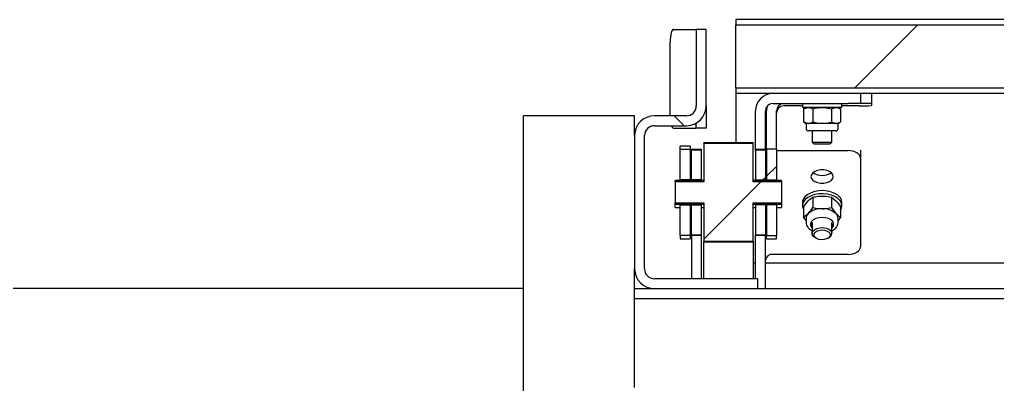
# Model space of a CAD drawing. Header units: millimetres. Extents: x 0 to 11880, y 0 to 8400.
# Drawn here: x 2891.7 to 3288.1, y 4367.4 to 4515.2 of the extents above; entities that cross this region are included whole.
import ezdxf

# ---------------------------------------------------------------- set-up
doc = ezdxf.new("R2010")
doc.units = ezdxf.units.MM
doc.header["$LTSCALE"] = 20

msp = doc.modelspace()

# ---------------------------------------------------------------- hatches: boundary and pattern name
at = {"linetype": 'Continuous', "lineweight": 18}
h = msp.add_hatch(dxfattribs=at)
h.set_pattern_fill('ANSI31', scale=20, style=0)
h.paths.add_polyline_path([(3182.02, 4487.36), (3562.02, 4487.36), (3562.02, 4513.06), (3182.02, 4513.06)], flags=0)
h = msp.add_hatch(dxfattribs=at)
h.set_pattern_fill('ANSI31', scale=20, angle=90, style=0)
edge = h.paths.add_edge_path(flags=0)
edge.add_line((3149.02, 4406.22), (3191.02, 4406.22))
edge.add_line((3191.02, 4406.22), (3191.02, 4410.22))
edge.add_line((3191.02, 4410.22), (3149.02, 4410.22))
edge.add_arc((3149.02, 4414.22), 4, 180, 270, ccw=False)
edge.add_line((3145.02, 4414.22), (3145.02, 4468.22))
edge.add_arc((3149.02, 4468.22), 4, 90, 180, ccw=False)
edge.add_line((3149.02, 4472.22), (3162.02, 4472.22))
edge.add_arc((3162.02, 4480.22), 8, 270, 360)
edge.add_line((3170.02, 4480.22), (3170.02, 4511.22))
edge.add_line((3170.02, 4511.22), (3166.02, 4511.22))
edge.add_line((3166.02, 4511.22), (3166.02, 4480.22))
edge.add_arc((3162.02, 4480.22), 4, 270, 360, ccw=False)
edge.add_line((3162.02, 4476.22), (3149.02, 4476.22))
edge.add_arc((3149.02, 4468.22), 8, 90, 180)
edge.add_line((3141.02, 4468.22), (3141.02, 4414.22))
edge.add_arc((3149.02, 4414.22), 8, 180, 270)
h = msp.add_hatch(dxfattribs=at)
h.set_pattern_fill('ANSI31', scale=20, style=0)
h.paths.add_polyline_path([(3200.52, 4441), (3200.52, 4449.42), (3189.02, 4449.42), (3189.02, 4465.09), (3169.02, 4465.09), (3169.02, 4449.42), (3157.52, 4449.42), (3157.52, 4441), (3169.02, 4441), (3169.02, 4425.33), (3189.02, 4425.33), (3189.02, 4441)], flags=0)
h = msp.add_hatch(dxfattribs=at)
h.set_pattern_fill('ANSI31', scale=20, style=0)
h.paths.add_polyline_path([(3163.52, 4462.71), (3159.52, 4462.71), (3159.52, 4450.25), (3163.52, 4450.25)], flags=0)
h = msp.add_hatch(dxfattribs=at)
h.set_pattern_fill('ANSI31', scale=20, style=0)
h.paths.add_polyline_path([(3164.02, 4450.25), (3168.02, 4450.25), (3168.02, 4462.36), (3164.02, 4462.36)], flags=0)
h = msp.add_hatch(dxfattribs=at)
h.set_pattern_fill('ANSI31', scale=20, style=0)
h.paths.add_polyline_path([(3190.02, 4462.36), (3190.02, 4450.25), (3194.02, 4450.25), (3194.02, 4462.36)], flags=0)
h = msp.add_hatch(dxfattribs=at)
h.set_pattern_fill('ANSI31', scale=20, style=0)
h.paths.add_polyline_path([(3194.52, 4462.71), (3194.52, 4450.25), (3198.52, 4450.25), (3198.52, 4462.71)], flags=0)
h = msp.add_hatch(dxfattribs=at)
h.set_pattern_fill('ANSI31', scale=20, style=0)
h.paths.add_polyline_path([(3159.52, 4440.17), (3159.52, 4427.71), (3163.52, 4427.71), (3163.52, 4440.17)], flags=0)
h = msp.add_hatch(dxfattribs=at)
h.set_pattern_fill('ANSI31', scale=20, style=0)
h.paths.add_polyline_path([(3168.02, 4440.17), (3164.02, 4440.17), (3164.02, 4428.05), (3168.02, 4428.05)], flags=0)
h = msp.add_hatch(dxfattribs=at)
h.set_pattern_fill('ANSI31', scale=20, style=0)
h.paths.add_polyline_path([(3194.02, 4428.05), (3194.02, 4440.17), (3190.02, 4440.17), (3190.02, 4428.05)], flags=0)
h = msp.add_hatch(dxfattribs=at)
h.set_pattern_fill('ANSI31', scale=20, style=0)
h.paths.add_polyline_path([(3194.52, 4440.17), (3194.52, 4427.71), (3198.52, 4427.71), (3198.52, 4440.17)], flags=0)
h = msp.add_hatch(dxfattribs=at)
h.set_pattern_fill('ANSI31', scale=20, style=0)
h.paths.add_polyline_path([(3189.02, 4425.22), (3169.02, 4425.22), (3169.02, 4410.22), (3189.02, 4410.22)], flags=0)

# ---------------------------------------------------------------- linework, layer by layer
at = {"color": 7, "linetype": 'Continuous', "lineweight": 25}
for p, q in [((3562.02, 4515.21), (3182.02, 4515.21)), ((3182.02, 4515.21), (3182.02, 4513.06)), ((3182.02, 4487.36), (3182.02, 4513.06)), ((3182.02, 4513.06), (3562.02, 4513.06)), ((3156.73, 4511.22), (3166.02, 4511.22)), ((3166.02, 4511.22), (3166.02, 4480.22)), ((3170.02, 4511.22), (3166.02, 4511.22)), ((3170.02, 4480.22), (3170.02, 4511.22)), ((3155.44, 4476.22), (3155.44, 4506.22)), ((3562.02, 4487.36), (3182.02, 4487.36)), ((3182.02, 4487.36), (3182.02, 4485.21)), ((3182.02, 4485.21), (3182.02, 4479.11)), ((3562.02, 4485.21), (3182.02, 4485.21)), ((3232.52, 4485.21), (3232.52, 4481.21)), ((3237.02, 4485.21), (3237.02, 4481.21)), ((3170.02, 4480.22), (3170.02, 4471.22)), ((3194.58, 4479.95), (3194.52, 4479.04)), ((3197.02, 4481.21), (3227.52, 4481.21)), ((3209.02, 4480.24), (3201.52, 4480.24)), ((3209.02, 4481.21), (3209.02, 4479.61)), ((3225.02, 4479.61), (3209.02, 4479.61)), ((3210.52, 4479.61), (3209.51, 4479.03)), ((3209.51, 4479.03), (3211.39, 4479.61)), ((3220.77, 4479.03), (3222.65, 4479.61)), ((3224.52, 4479.03), (3223.52, 4479.61)), ((3225.02, 4479.61), (3225.02, 4481.21)), ((3232.02, 4480.24), (3225.02, 4480.24)), ((3232.52, 4481.21), (3227.52, 4481.21)), ((3237.02, 4481.21), (3232.52, 4481.21)), ((3237.02, 4481.21), (3237.02, 4480.37)), ((3096.02, 3931.22), (3096.02, 4476.22)), ((3141.02, 4476.22), (3096.02, 4476.22)), ((3141.02, 4468.22), (3141.02, 4476.22)), ((3162.02, 4476.22), (3149.02, 4476.22)), ((3182.02, 4479.11), (3182.02, 4470.71)), ((3190.02, 4462.71), (3190.02, 4478.21)), ((3194.02, 4462.71), (3194.02, 4478.21)), ((3194.52, 4478.21), (3194.52, 4479.04)), ((3194.52, 4462.71), (3194.52, 4478.21)), ((3198.52, 4462.71), (3198.52, 4478.21)), ((3209.51, 4479.03), (3209.51, 4473.75)), ((3213.27, 4479.03), (3213.27, 4473.75)), ((3220.77, 4479.03), (3220.77, 4473.75)), ((3224.52, 4479.03), (3224.52, 4473.75)), ((3149.02, 4472.22), (3162.02, 4472.22)), ((3166.02, 4471.22), (3166.02, 4473.29)), ((3209.51, 4473.75), (3210.52, 4473.17)), ((3209.51, 4473.75), (3211.39, 4473.17)), ((3210.52, 4473.17), (3210.52, 4471.13)), ((3211.39, 4473.17), (3210.52, 4473.17)), ((3217.02, 4473.17), (3211.39, 4473.17)), ((3222.65, 4473.17), (3217.02, 4473.17)), ((3220.77, 4473.75), (3222.65, 4473.17)), ((3223.52, 4473.17), (3222.65, 4473.17)), ((3223.52, 4473.17), (3224.52, 4473.75)), ((3223.52, 4471.13), (3223.52, 4473.17)), ((3141.02, 4468.22), (3141.02, 4414.22)), ((3145.02, 4414.22), (3145.02, 4468.22)), ((3156.73, 4471.22), (3166.02, 4471.22)), ((3170.02, 4471.22), (3166.02, 4471.22)), ((3182.02, 4470.71), (3182.02, 4465.21)), ((3222.5, 4470.11), (3211.54, 4470.11)), ((3213.02, 4470.11), (3213.02, 4465.5)), ((3221.02, 4465.5), (3221.02, 4470.11)), ((3163.52, 4463.93), (3159.52, 4463.93)), ((3159.52, 4462.71), (3159.52, 4463.93)), ((3163.52, 4463.93), (3163.52, 4462.71)), ((3189.02, 4465.21), (3169.02, 4465.21)), ((3169.02, 4465.09), (3169.02, 4465.21)), ((3169.02, 4465.09), (3169.02, 4449.42)), ((3169.02, 4465.09), (3189.02, 4465.09)), ((3189.02, 4465.21), (3189.02, 4465.09)), ((3189.02, 4449.42), (3189.02, 4465.09)), ((3213.02, 4465.5), (3213.71, 4464.81)), ((3213.02, 4465.5), (3221.02, 4465.5)), ((3213.71, 4464.81), (3220.33, 4464.81)), ((3220.33, 4464.81), (3221.02, 4465.5)), ((3159.52, 4462.71), (3163.52, 4462.71)), ((3159.52, 4450.25), (3159.52, 4462.71)), ((3163.52, 4462.71), (3163.52, 4450.25)), ((3164.02, 4462.71), (3168.02, 4462.71)), ((3164.02, 4462.36), (3164.02, 4462.71)), ((3168.02, 4462.36), (3164.02, 4462.36)), ((3164.02, 4450.25), (3164.02, 4462.36)), ((3168.02, 4462.71), (3168.02, 4462.36)), ((3168.02, 4462.36), (3168.02, 4450.25)), ((3190.02, 4462.71), (3194.02, 4462.71)), ((3190.02, 4462.36), (3190.02, 4462.71)), ((3194.02, 4462.36), (3190.02, 4462.36)), ((3190.02, 4462.36), (3190.02, 4450.25)), ((3194.02, 4462.71), (3194.02, 4462.36)), ((3194.02, 4462.36), (3194.02, 4450.25)), ((3198.52, 4462.71), (3194.52, 4462.71)), ((3194.52, 4462.71), (3194.52, 4450.25)), ((3198.52, 4462.71), (3198.52, 4450.25)), ((3198.52, 4462.11), (3227.52, 4462.11)), ((3232.52, 4462.31), (3232.52, 4459.11)), ((3232.52, 4459.11), (3232.52, 4423.1)), ((3169.02, 4449.96), (3157.52, 4449.96)), ((3157.52, 4449.42), (3157.52, 4449.96)), ((3157.52, 4449.42), (3157.52, 4441)), ((3169.02, 4449.42), (3157.52, 4449.42)), ((3163.52, 4450.25), (3159.52, 4450.25)), ((3159.52, 4449.96), (3159.52, 4450.25)), ((3163.52, 4449.96), (3163.52, 4450.25)), ((3168.02, 4450.25), (3164.02, 4450.25)), ((3164.02, 4449.96), (3164.02, 4450.25)), ((3168.02, 4449.96), (3168.02, 4450.25)), ((3200.52, 4449.96), (3189.02, 4449.96)), ((3200.52, 4449.42), (3189.02, 4449.42)), ((3190.02, 4450.25), (3194.02, 4450.25)), ((3190.02, 4449.96), (3190.02, 4450.25)), ((3194.02, 4449.96), (3194.02, 4450.25)), ((3194.52, 4450.25), (3198.52, 4450.25)), ((3194.52, 4449.96), (3194.52, 4450.25)), ((3198.52, 4449.96), (3198.52, 4450.25)), ((3200.52, 4449.96), (3200.52, 4449.42)), ((3200.52, 4449.42), (3200.52, 4441)), ((3157.52, 4441), (3169.02, 4441)), ((3157.52, 4440.46), (3157.52, 4441)), ((3157.52, 4440.46), (3169.02, 4440.46)), ((3157.52, 4439.1), (3157.52, 4440.46)), ((3159.52, 4440.17), (3159.52, 4440.46)), ((3159.52, 4440.17), (3163.52, 4440.17)), ((3159.52, 4427.71), (3159.52, 4440.17)), ((3163.52, 4440.17), (3163.52, 4440.46)), ((3163.52, 4440.17), (3163.52, 4427.71)), ((3164.02, 4440.17), (3164.02, 4440.46)), ((3164.02, 4440.17), (3168.02, 4440.17)), ((3164.02, 4428.05), (3164.02, 4440.17)), ((3168.02, 4440.17), (3168.02, 4440.46)), ((3168.02, 4440.17), (3168.02, 4428.05)), ((3169.02, 4441), (3169.02, 4425.33)), ((3189.02, 4441), (3200.52, 4441)), ((3189.02, 4425.33), (3189.02, 4441)), ((3189.02, 4440.46), (3200.52, 4440.46)), ((3190.02, 4440.17), (3190.02, 4440.46)), ((3194.02, 4440.17), (3190.02, 4440.17)), ((3190.02, 4440.17), (3190.02, 4428.05)), ((3194.02, 4440.17), (3194.02, 4440.46)), ((3194.02, 4440.17), (3194.02, 4428.05)), ((3194.52, 4440.17), (3194.52, 4440.46)), ((3198.52, 4440.17), (3194.52, 4440.17)), ((3194.52, 4440.17), (3194.52, 4427.71)), ((3198.52, 4440.17), (3198.52, 4440.46)), ((3198.52, 4440.17), (3198.52, 4427.71)), ((3200.52, 4441), (3200.52, 4440.46)), ((3200.52, 4440.46), (3200.52, 4439.1)), ((3209.02, 4441.1), (3209.02, 4439.82)), ((3209.51, 4439.36), (3211.39, 4441.77)), ((3213.27, 4443.26), (3213.27, 4439.04)), ((3220.77, 4443.26), (3222.65, 4441.77)), ((3220.77, 4443.26), (3220.77, 4439.04)), ((3225.02, 4439.82), (3225.02, 4441.1)), ((3157.52, 4439.1), (3159.52, 4439.1)), ((3163.52, 4439.1), (3164.02, 4439.1)), ((3168.02, 4439.1), (3169.02, 4439.1)), ((3189.02, 4439.1), (3190.02, 4439.1)), ((3194.02, 4439.1), (3194.52, 4439.1)), ((3198.52, 4439.1), (3200.52, 4439.1)), ((3200.52, 4439.1), (3200.52, 4439.1)), ((3209.51, 4439.36), (3209.51, 4435.14)), ((3209.51, 4435.14), (3211.39, 4436.62)), ((3220.77, 4439.04), (3222.65, 4436.62)), ((3224.52, 4439.36), (3224.52, 4435.14)), ((3210.52, 4433.83), (3209.51, 4435.14)), ((3210.52, 4434.67), (3210.52, 4433.04)), ((3213.02, 4433.04), (3213.02, 4428.54)), ((3221.02, 4428.54), (3221.02, 4433.04)), ((3224.52, 4435.14), (3223.52, 4433.84)), ((3223.52, 4433.04), (3223.52, 4434.67)), ((3164.02, 4428.05), (3168.02, 4428.05)), ((3164.02, 4427.71), (3164.02, 4428.05)), ((3168.02, 4428.05), (3168.02, 4427.71)), ((3190.02, 4428.05), (3194.02, 4428.05)), ((3190.02, 4427.71), (3190.02, 4428.05)), ((3194.02, 4428.05), (3194.02, 4427.71)), ((3212.75, 4429.74), (3213.02, 4429.36)), ((3221.02, 4429.36), (3221.31, 4429.79)), ((3163.52, 4427.71), (3159.52, 4427.71)), ((3159.52, 4427.71), (3159.52, 4426.39)), ((3159.52, 4426.38), (3159.52, 4426.39)), ((3159.52, 4426.38), (3163.52, 4426.38)), ((3163.52, 4427.71), (3163.52, 4426.39)), ((3163.52, 4426.39), (3163.52, 4426.38)), ((3168.02, 4427.71), (3164.02, 4427.71)), ((3164.02, 4427.71), (3164.02, 4410.22)), ((3168.02, 4427.71), (3168.02, 4410.22)), ((3189.02, 4425.33), (3169.02, 4425.33)), ((3169.02, 4425.22), (3169.02, 4425.33)), ((3169.02, 4425.22), (3189.02, 4425.22)), ((3169.02, 4410.22), (3169.02, 4425.22)), ((3189.02, 4425.33), (3189.02, 4425.22)), ((3189.02, 4425.22), (3189.02, 4410.22)), ((3194.02, 4427.71), (3190.02, 4427.71)), ((3190.02, 4410.22), (3190.02, 4427.71)), ((3194.02, 4406.22), (3194.02, 4427.71)), ((3194.52, 4427.71), (3198.52, 4427.71)), ((3194.52, 4426.39), (3194.52, 4427.71)), ((3194.52, 4426.38), (3194.52, 4426.39)), ((3194.52, 4426.38), (3198.52, 4426.38)), ((3198.52, 4426.39), (3198.52, 4427.71)), ((3198.52, 4426.39), (3198.52, 4426.38)), ((3214.37, 4426.74), (3214.83, 4426.5)), ((3219.21, 4426.5), (3219.66, 4426.74)), ((3227.52, 4420.09), (3197.02, 4420.09)), ((3189.02, 4416.69), (3190.02, 4416.69)), ((3194.02, 4416.69), (3550.02, 4416.69)), ((3141.02, 4406.22), (3141.02, 4414.22)), ((3191.02, 4410.22), (3149.02, 4410.22)), ((3189.02, 4410.22), (3169.02, 4410.22)), ((3191.02, 4406.22), (3191.02, 4410.22)), ((3096.02, 4406.22), (2063.02, 4406.22)), ((3141.02, 4406.22), (3149.02, 4406.22)), ((3141.02, 4405.22), (3141.02, 4406.22)), ((3141.02, 4402.22), (3141.02, 4405.22)), ((3149.02, 4406.22), (3191.02, 4406.22)), ((3191.02, 4406.22), (3553.02, 4406.22)), ((3141.02, 4402.22), (3603.02, 4402.22)), ((3141.02, 4396.22), (3141.02, 4402.22)), ((3141.02, 4369.22), (3141.02, 4396.22)), ((3141.02, 4366.22), (3141.02, 4369.22))]:
    msp.add_line(p, q, dxfattribs=at)
at = {"color": 7, "linetype": 'Continuous', "lineweight": 25, "flags": 128}
for points in [[(3156.73, 4511.22), (3156.48, 4511.12), (3156.24, 4510.84), (3156.01, 4510.38), (3155.82, 4509.75), (3155.66, 4509), (3155.54, 4508.13), (3155.46, 4507.19), (3155.44, 4506.22)], [(3194.82, 4480.25), (3194.65, 4479.57), (3194.52, 4478.21)], [(3155.96, 4472.22), (3156.01, 4472.06), (3156.24, 4471.6), (3156.48, 4471.32), (3156.73, 4471.22)], [(3194.52, 4464.94), (3194.34, 4464.88), (3194.02, 4464.77)], [(3232.52, 4459.11), (3232.42, 4459.69), (3232.14, 4460.26), (3231.68, 4460.77), (3231.05, 4461.23), (3230.3, 4461.6), (3229.43, 4461.88), (3228.49, 4462.05), (3227.52, 4462.11)], [(3212.52, 4451.61), (3212.7, 4450.84), (3213.23, 4450.15), (3214.07, 4449.56), (3215.15, 4449.15), (3216.38, 4448.93), (3217.66, 4448.93), (3218.89, 4449.15), (3219.97, 4449.56), (3220.8, 4450.15), (3221.34, 4450.84), (3221.52, 4451.61), (3221.34, 4452.37), (3220.8, 4453.07), (3219.97, 4453.65), (3218.89, 4454.06), (3217.66, 4454.28), (3216.38, 4454.28), (3215.15, 4454.06), (3214.07, 4453.65), (3213.23, 4453.07), (3212.7, 4452.37), (3212.52, 4451.61)], [(3225.02, 4441.1), (3224.83, 4442.14), (3224.28, 4443.12), (3223.39, 4444.01), (3222.2, 4444.76), (3220.77, 4445.35), (3219.16, 4445.73), (3217.45, 4445.9), (3215.72, 4445.84), (3214.06, 4445.56), (3212.53, 4445.08), (3211.21, 4444.41), (3210.16, 4443.58), (3209.44, 4442.64), (3209.07, 4441.62), (3209.02, 4441.1)], [(3225.02, 4439.82), (3224.83, 4440.86), (3224.28, 4441.84), (3223.39, 4442.73), (3222.2, 4443.48), (3220.77, 4444.07), (3219.16, 4444.45), (3217.45, 4444.62), (3215.72, 4444.56), (3214.06, 4444.28), (3212.53, 4443.8), (3211.21, 4443.13), (3210.16, 4442.3), (3209.44, 4441.36), (3209.07, 4440.34), (3209.07, 4439.31), (3209.44, 4438.29), (3209.51, 4438.16)], [(3224.52, 4438.16), (3224.83, 4438.79), (3225.02, 4439.82)], [(3221.02, 4430.73), (3221.31, 4431.05), (3221.69, 4431.82), (3221.69, 4432.63), (3221.31, 4433.4), (3220.58, 4434.08), (3219.57, 4434.61), (3218.35, 4434.94), (3217.02, 4435.05), (3215.69, 4434.94), (3214.47, 4434.61), (3213.46, 4434.08), (3212.73, 4433.4), (3212.35, 4432.63), (3212.35, 4431.82), (3212.73, 4431.05), (3213.02, 4430.73)], [(3212.35, 4432.63), (3212.73, 4431.87), (3213.02, 4431.54)], [(3221.02, 4431.54), (3221.31, 4431.87), (3221.68, 4432.63)], [(3214.37, 4426.74), (3214.09, 4426.91), (3213.42, 4427.5), (3213.06, 4428.18), (3213.06, 4428.9), (3213.42, 4429.58), (3214.09, 4430.17), (3215.02, 4430.62), (3216.13, 4430.88), (3217.32, 4430.93), (3218.48, 4430.77), (3219.51, 4430.42), (3220.32, 4429.89), (3220.84, 4429.25), (3221.02, 4428.54), (3221.02, 4428.54)], [(3220.33, 4427.99), (3220.15, 4427.34), (3219.63, 4426.77), (3218.83, 4426.32), (3217.83, 4426.06), (3216.75, 4426.01), (3215.69, 4426.17), (3214.78, 4426.52), (3214.11, 4427.04), (3213.75, 4427.66), (3213.75, 4428.31), (3214.11, 4428.93), (3214.78, 4429.45), (3215.69, 4429.81), (3216.75, 4429.97), (3217.83, 4429.91), (3218.83, 4429.65), (3219.63, 4429.21), (3220.15, 4428.63), (3220.33, 4427.99)], [(3227.52, 4420.09), (3228.49, 4420.15), (3229.43, 4420.32), (3230.3, 4420.6), (3231.05, 4420.97), (3231.68, 4421.43), (3232.14, 4421.95), (3232.42, 4422.51), (3232.52, 4423.1)]]:
    msp.add_lwpolyline(points, dxfattribs=at)
at = {"color": 7, "linetype": 'Continuous', "lineweight": 25}
for centre, radius, start, end in [((3197.02, 4478.21), 7, 90, 180), ((3162.02, 4480.22), 4, 270, 0), ((3162.02, 4480.22), 8, 270, 0), ((3197.02, 4478.21), 3, 90, 180), ((3201.52, 4478.21), 3, 90, 180), ((3201.52, 4477.24), 3, 89.9905, 179.9905), ((3233.27, 4528.98), 48.75, 268.5317, 274.4127), ((3149.02, 4468.22), 8, 90, 180), ((3149.02, 4468.22), 4, 90, 180), ((3211.54, 4471.13), 1.02, 180, 270), ((3222.5, 4471.13), 1.02, 270, 0), ((3196.1, 4459.68), 2.08, 139.3857, 179.3056), ((3216.76, 4457.77), 5.67, 233.5883, 272.6237), ((3217.28, 4457.77), 5.67, 267.3763, 306.4117), ((3213.35, 4434.58), 2.83, 133.7857, 178.0978), ((3216.63, 4430.61), 7.98, 87.1802, 131.0438), ((3217.41, 4430.61), 7.98, 48.9562, 92.8198), ((3220.69, 4434.58), 2.83, 1.9022, 46.2143), ((3218.82, 4428.78), 2.21, 292.3591, 353.7054), ((3196.75, 4417.36), 2.75, 84.3632, 172.9462), ((3149.02, 4414.22), 8, 180, 270), ((3149.02, 4414.22), 4, 180, 270)]:
    msp.add_arc(centre, radius, start, end, dxfattribs=at)
for points, knots in [([(3211.39, 4479.61), (3211.43, 4479.61), (3212.07, 4479.6), (3212.69, 4479.3), (3213.27, 4479.03)], [0, 0, 0, 0, 0.0702148, 1, 1, 1, 1]), ([(3213.27, 4479.03), (3213.58, 4479.12), (3214.8, 4479.46), (3216.08, 4479.54), (3217.02, 4479.61)], [0, 0, 0, 0, 0.257551, 1, 1, 1, 1]), ([(3217.02, 4479.61), (3217.36, 4479.6), (3218.63, 4479.57), (3219.87, 4479.26), (3220.77, 4479.03)], [0, 0, 0, 0, 0.268634, 1, 1, 1, 1]), ([(3222.65, 4479.61), (3222.69, 4479.61), (3223.33, 4479.6), (3223.95, 4479.3), (3224.52, 4479.03)], [0, 0, 0, 0, 0.070215, 1, 1, 1, 1]), ([(3211.39, 4473.17), (3211.43, 4473.17), (3212.07, 4473.18), (3212.69, 4473.47), (3213.27, 4473.75)], [0, 0, 0, 0, 0.070215, 1, 1, 1, 1]), ([(3213.27, 4473.75), (3213.58, 4473.66), (3214.8, 4473.32), (3216.08, 4473.23), (3217.02, 4473.17)], [0, 0, 0, 0, 0.2575513, 1, 1, 1, 1]), ([(3217.02, 4473.17), (3217.36, 4473.18), (3218.63, 4473.21), (3219.87, 4473.52), (3220.77, 4473.75)], [0, 0, 0, 0, 0.268634, 1, 1, 1, 1]), ([(3222.65, 4473.17), (3222.69, 4473.17), (3223.33, 4473.18), (3223.95, 4473.47), (3224.52, 4473.75)], [0, 0, 0, 0, 0.070215, 1, 1, 1, 1]), ([(3211.39, 4441.77), (3211.43, 4441.82), (3212.07, 4442.47), (3212.69, 4442.88), (3213.27, 4443.26)], [0, 0, 0, 0, 0.0702148, 1, 1, 1, 1]), ([(3213.27, 4443.26), (3213.58, 4443.33), (3214.8, 4443.6), (3216.08, 4443.67), (3217.02, 4443.73)], [0, 0, 0, 0, 0.257551, 1, 1, 1, 1]), ([(3217.02, 4443.73), (3217.36, 4443.72), (3218.63, 4443.69), (3219.87, 4443.44), (3220.77, 4443.26)], [0, 0, 0, 0, 0.268634, 1, 1, 1, 1]), ([(3222.65, 4441.77), (3222.69, 4441.73), (3223.33, 4441.06), (3223.95, 4440.18), (3224.52, 4439.36)], [0, 0, 0, 0, 0.0702148, 1, 1, 1, 1]), ([(3211.39, 4436.62), (3211.43, 4436.67), (3212.07, 4437.34), (3212.69, 4438.22), (3213.27, 4439.04)], [0, 0, 0, 0, 0.070215, 1, 1, 1, 1]), ([(3213.27, 4439.04), (3213.58, 4438.97), (3214.8, 4438.7), (3216.08, 4438.63), (3217.02, 4438.57)], [0, 0, 0, 0, 0.2575513, 1, 1, 1, 1]), ([(3217.02, 4438.57), (3217.36, 4438.58), (3218.63, 4438.61), (3219.87, 4438.86), (3220.77, 4439.04)], [0, 0, 0, 0, 0.268634, 1, 1, 1, 1]), ([(3222.65, 4436.62), (3222.69, 4436.58), (3223.33, 4435.93), (3223.95, 4435.52), (3224.52, 4435.14)], [0, 0, 0, 0, 0.070215, 1, 1, 1, 1]), ([(3210.54, 4433.03), (3210.53, 4432.98), (3210.48, 4432.61), (3210.7, 4431.92), (3211.17, 4431.04), (3211.95, 4430.28), (3212.58, 4429.81), (3213, 4429.64), (3213.02, 4429.63)], [0, 0, 0, 0, 0.032844, 0.265903, 0.496916, 0.735693, 0.985873, 1, 1, 1, 1]), ([(3221.02, 4429.66), (3221.23, 4429.76), (3221.84, 4430.05), (3222.57, 4430.7), (3223.18, 4431.56), (3223.5, 4432.35), (3223.48, 4432.85), (3223.48, 4433.04)], [0, 0, 0, 0, 0.140157, 0.406748, 0.641302, 0.866126, 1, 1, 1, 1])]:
    msp.add_open_spline(points, degree=3, knots=knots, dxfattribs=at)

doc.saveas('drawing.dxf')
